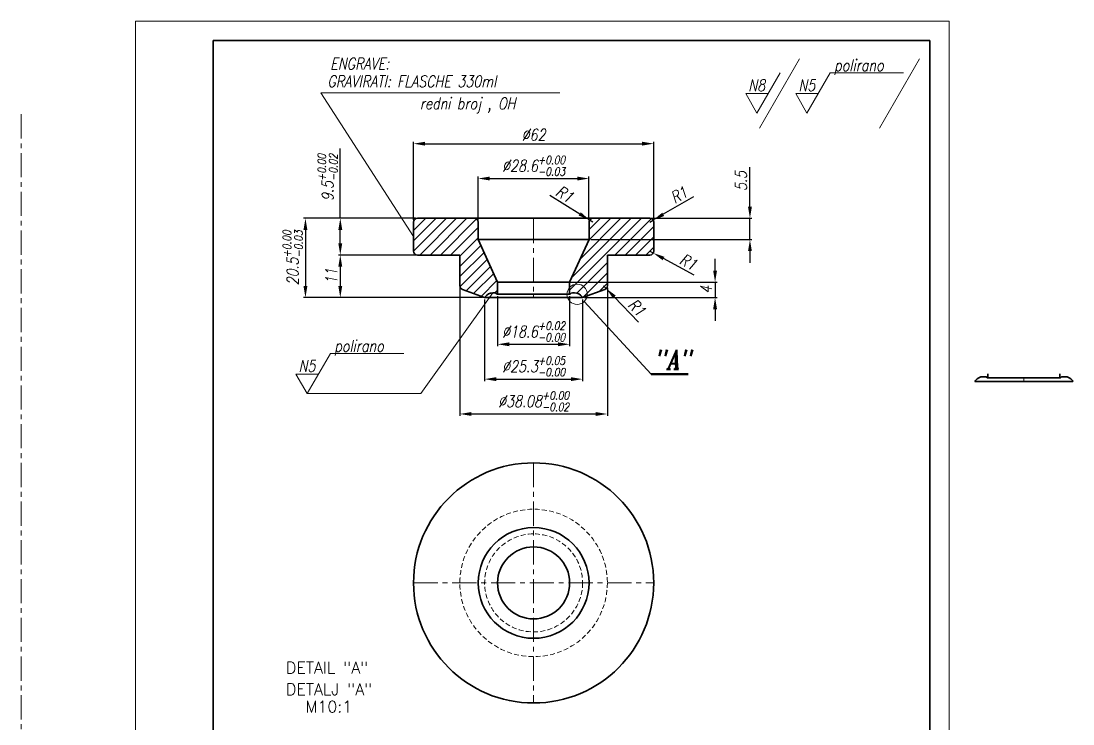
# Model space of a CAD drawing. Extents: x 26 to 297, y 27 to 324.
# Drawn here: x 25.7 to 297.2, y 142.8 to 324.3 of the extents above; entities that cross this region are included whole.
import ezdxf

# ---------------------------------------------------------------- set-up
doc = ezdxf.new("R2010")
doc.units = 0
doc.header["$LTSCALE"] = 5
doc.header["$MEASUREMENT"] = 0
doc.linetypes.add('CENTER', pattern=[2, 1.25, -0.25, 0.25, -0.25])
doc.linetypes.add('HIDDEN', pattern=[0.375, 0.25, -0.125])
doc.layers.get('0').update_dxf_attribs({"linetype": 'CONTINUOUS', "lineweight": 15})
for name, color, linetype, lineweight in [('1', 1, 'CENTER', 15), ('2', 2, 'HIDDEN', 15), ('3', 3, 'CONTINUOUS', 35), ('4', 5, 'CONTINUOUS', 50), ('8', 251, 'CONTINUOUS', 15)]:
    doc.layers.add(name, color=color, linetype=linetype, lineweight=lineweight)
doc.layers.add('ENGLISH', color=197, linetype='CONTINUOUS')
doc.styles.add('ITALICT', font='ITALICT.shx', dxfattribs={"width": 0.8, "height": 3})
doc.styles.add('ROMANS', font='romans.shx')
doc.dimstyles.new('Stand', dxfattribs={"dimtxt": 3, "dimasz": 3, "dimexe": 0.5, "dimexo": 0.5, "dimgap": 0.8, "dimtad": 1, "dimdsep": 46, "dimtxsty": 'ITALICT', "dimcen": 0, "dimadec": 1, "dimazin": 2, "dimtfac": 1, "dimtmove": 0, "dimatfit": 3, "dimfxl": 1, "dimtolj": 1, "dimtzin": 0, "dimarcsym": 0})

# ---------------------------------------------------------------- blocks, each defined once
blk = doc.blocks.new('*D7')
at = {"color": 0, "lineweight": -2, "transparency": 16777216}
for p, q in [((143.71, 272.97), (143.71, 284.12)), ((146.71, 283.62), (169.31, 283.62)), ((172.31, 272.97), (172.31, 284.12))]:
    blk.add_line(p, q, dxfattribs=at)
at = {"color": 0, "transparency": 16777216}
for points in [[(146.71, 284.12), (146.71, 283.12), (143.71, 283.62)], [(169.31, 284.12), (169.31, 283.12), (172.31, 283.62)]]:
    blk.add_solid(points, dxfattribs=at)
at = {"color": 0, "transparency": 16777216, "insert": (158.01, 286.91), "char_height": 3, "attachment_point": 5, "style": 'ITALICT'}
blk.add_mtext('\\A1;%%C28.6{}{\\H0.71x;\\C3;\\S+0.00^ -0.03;}', dxfattribs=at)
blk = doc.blocks.new('*D8')
at = {"color": 0, "lineweight": -2, "transparency": 16777216}
for p, q in [((127.01, 272.97), (127.01, 293.12)), ((130.01, 292.62), (186.01, 292.62)), ((189.01, 272.87), (189.01, 293.12))]:
    blk.add_line(p, q, dxfattribs=at)
at = {"color": 0, "transparency": 16777216}
for points in [[(130.01, 293.12), (130.01, 292.12), (127.01, 292.62)], [(186.01, 293.12), (186.01, 292.12), (189.01, 292.62)]]:
    blk.add_solid(points, dxfattribs=at)
at = {"color": 0, "transparency": 16777216, "insert": (158.01, 294.92), "char_height": 3, "attachment_point": 5, "style": 'ITALICT'}
blk.add_mtext('\\A1;%%C62', dxfattribs=at)
blk = doc.blocks.new('*D6')
at = {"color": 0, "lineweight": -2, "transparency": 16777216}
for p, q in [((138.97, 255.4), (138.97, 222.32)), ((177.05, 255.4), (177.05, 222.32)), ((141.97, 222.82), (174.05, 222.82))]:
    blk.add_line(p, q, dxfattribs=at)
at = {"color": 0, "transparency": 16777216}
for points in [[(141.97, 223.32), (141.97, 222.32), (138.97, 222.82)], [(174.05, 223.32), (174.05, 222.32), (177.05, 222.82)]]:
    blk.add_solid(points, dxfattribs=at)
at = {"color": 0, "transparency": 16777216, "insert": (158.01, 226.11), "char_height": 3, "attachment_point": 5, "style": 'ITALICT'}
blk.add_mtext('\\A1;%%c38.08{}{\\H0.71x;\\C3;\\S+0.00^ -0.02;}', dxfattribs=at)
blk = doc.blocks.new('*D11')
at = {"color": 0, "lineweight": -2, "transparency": 16777216}
for p, q in [((213.86, 276.37), (213.86, 286.57)), ((188.51, 273.37), (214.36, 273.37)), ((213.86, 267.87), (213.86, 273.37)), ((172.81, 267.87), (214.36, 267.87)), ((213.86, 264.87), (213.86, 261.87))]:
    blk.add_line(p, q, dxfattribs=at)
at = {"color": 0, "transparency": 16777216}
for points in [[(213.36, 276.37), (214.36, 276.37), (213.86, 273.37)], [(213.36, 264.87), (214.36, 264.87), (213.86, 267.87)]]:
    blk.add_solid(points, dxfattribs=at)
at = {"color": 0, "transparency": 16777216, "insert": (211.56, 282.97), "char_height": 3, "attachment_point": 5, "rotation": 90, "style": 'ITALICT'}
blk.add_mtext('\\A1;5.5', dxfattribs=at)
blk = doc.blocks.new('*D9')
at = {"color": 0, "lineweight": -2, "transparency": 16777216}
for p, q in [((162.24, 279.29), (169.92, 274.49)), ((173.31, 272.37), (172.47, 272.9))]:
    blk.add_line(p, q, dxfattribs=at)
at = {"color": 0, "transparency": 16777216}
blk.add_solid([(170.18, 274.92), (169.66, 274.07), (172.47, 272.9)], dxfattribs=at)
at = {"color": 0, "transparency": 16777216, "insert": (166.02, 279.63), "char_height": 3, "attachment_point": 5, "rotation": 328.0372, "style": 'ITALICT'}
blk.add_mtext('\\A1;R1', dxfattribs=at)
blk = doc.blocks.new('*D2')
at = {"color": 0, "lineweight": -2, "transparency": 16777216}
for p, q in [((127.51, 263.87), (107.61, 263.87)), ((108.11, 260.87), (108.11, 255.87)), ((144.86, 252.87), (107.61, 252.87))]:
    blk.add_line(p, q, dxfattribs=at)
at = {"color": 0, "transparency": 16777216}
for points in [[(107.61, 260.87), (108.61, 260.87), (108.11, 263.87)], [(107.61, 255.87), (108.61, 255.87), (108.11, 252.87)]]:
    blk.add_solid(points, dxfattribs=at)
at = {"color": 0, "transparency": 16777216, "insert": (105.81, 258.37), "char_height": 3, "attachment_point": 5, "rotation": 90, "style": 'ITALICT'}
blk.add_mtext('\\A1;11', dxfattribs=at)
blk = doc.blocks.new('*D1')
at = {"color": 0, "lineweight": -2, "transparency": 16777216}
for p, q in [((127.51, 273.37), (98.61, 273.37)), ((99.11, 270.37), (99.11, 255.87)), ((144.86, 252.87), (98.61, 252.87))]:
    blk.add_line(p, q, dxfattribs=at)
at = {"color": 0, "transparency": 16777216}
for points in [[(98.61, 270.37), (99.61, 270.37), (99.11, 273.37)], [(98.61, 255.87), (99.61, 255.87), (99.11, 252.87)]]:
    blk.add_solid(points, dxfattribs=at)
at = {"color": 0, "transparency": 16777216, "insert": (95.83, 263.12), "char_height": 3, "attachment_point": 5, "rotation": 90, "style": 'ITALICT'}
blk.add_mtext('\\A1;20.5{}{\\H0.71x;\\C3;\\S+0.00^ -0.03;}', dxfattribs=at)
blk = doc.blocks.new('*D10')
at = {"color": 0, "lineweight": -2, "transparency": 16777216}
for p, q in [((204.86, 259.87), (204.86, 262.87)), ((167.36, 256.87), (205.36, 256.87)), ((204.86, 256.87), (204.86, 252.87)), ((171.16, 252.87), (205.36, 252.87)), ((204.86, 249.87), (204.86, 246.87))]:
    blk.add_line(p, q, dxfattribs=at)
at = {"color": 0, "transparency": 16777216}
for points in [[(204.36, 259.87), (205.36, 259.87), (204.86, 256.87)], [(204.36, 249.87), (205.36, 249.87), (204.86, 252.87)]]:
    blk.add_solid(points, dxfattribs=at)
at = {"color": 0, "transparency": 16777216, "insert": (202.56, 254.87), "char_height": 3, "attachment_point": 5, "rotation": 90, "style": 'ITALICT'}
blk.add_mtext('\\A1;4', dxfattribs=at)
blk = doc.blocks.new('*D12')
at = {"color": 0, "lineweight": -2, "transparency": 16777216}
for p, q in [((148.71, 253.27), (148.71, 240.32)), ((167.31, 253.27), (167.31, 240.32)), ((151.71, 240.82), (164.31, 240.82))]:
    blk.add_line(p, q, dxfattribs=at)
at = {"color": 0, "transparency": 16777216}
for points in [[(151.71, 241.32), (151.71, 240.32), (148.71, 240.82)], [(164.31, 241.32), (164.31, 240.32), (167.31, 240.82)]]:
    blk.add_solid(points, dxfattribs=at)
at = {"color": 0, "transparency": 16777216, "insert": (158.01, 244.11), "char_height": 3, "attachment_point": 5, "style": 'ITALICT'}
blk.add_mtext('\\A1;%%c18.6{}{\\H0.71x;\\C3;\\S+0.02^ -0.00;}', dxfattribs=at)
blk = doc.blocks.new('*D13')
at = {"color": 0, "lineweight": -2, "transparency": 16777216}
for p, q in [((145.36, 252.37), (145.36, 231.32)), ((170.66, 252.37), (170.66, 231.32)), ((148.36, 231.82), (167.66, 231.82))]:
    blk.add_line(p, q, dxfattribs=at)
at = {"color": 0, "transparency": 16777216}
for points in [[(148.36, 232.32), (148.36, 231.32), (145.36, 231.82)], [(167.66, 232.32), (167.66, 231.32), (170.66, 231.82)]]:
    blk.add_solid(points, dxfattribs=at)
at = {"color": 0, "transparency": 16777216, "insert": (158.01, 235.11), "char_height": 3, "attachment_point": 5, "style": 'ITALICT'}
blk.add_mtext('\\A1;%%c25.3{}{\\H0.71x;\\C3;\\S+0.05^ -0.00;}', dxfattribs=at)
blk = doc.blocks.new('*D14')
at = {"color": 0, "lineweight": -2, "transparency": 16777216}
for p, q in [((108.11, 273.37), (108.11, 291.4)), ((127.51, 273.37), (107.61, 273.37)), ((108.11, 266.87), (108.11, 270.37)), ((127.51, 263.87), (107.61, 263.87))]:
    blk.add_line(p, q, dxfattribs=at)
at = {"color": 0, "transparency": 16777216}
for points in [[(107.61, 270.37), (108.61, 270.37), (108.11, 273.37)], [(107.61, 266.87), (108.61, 266.87), (108.11, 263.87)]]:
    blk.add_solid(points, dxfattribs=at)
at = {"color": 0, "transparency": 16777216, "insert": (104.83, 283.89), "char_height": 3, "attachment_point": 5, "rotation": 90, "style": 'ITALICT'}
blk.add_mtext('\\A1;9.5{}{\\H0.71x;\\C3;\\S+0.00^ -0.02;}', dxfattribs=at)
blk = doc.blocks.new('*D19')
at = {"color": 0, "lineweight": -2, "transparency": 16777216}
for p, q in [((188.01, 264.87), (188.89, 264.4)), ((199.49, 258.65), (191.53, 262.97))]:
    blk.add_line(p, q, dxfattribs=at)
at = {"color": 0, "transparency": 16777216}
blk.add_solid([(191.77, 263.41), (191.29, 262.53), (188.89, 264.4)], dxfattribs=at)
at = {"color": 0, "transparency": 16777216, "insert": (197.93, 262.12), "char_height": 3, "attachment_point": 5, "rotation": 331.5266, "style": 'ITALICT'}
blk.add_mtext('\\A1;R1', dxfattribs=at)
blk = doc.blocks.new('*D20')
at = {"color": 0, "lineweight": -2, "transparency": 16777216}
for p, q in [((199.32, 278.91), (191.48, 274.38)), ((188.01, 272.37), (188.88, 272.88))]:
    blk.add_line(p, q, dxfattribs=at)
at = {"color": 0, "transparency": 16777216}
blk.add_solid([(191.23, 274.81), (191.73, 273.95), (188.88, 272.88)], dxfattribs=at)
at = {"color": 0, "transparency": 16777216, "insert": (195.54, 279.39), "char_height": 3, "attachment_point": 5, "rotation": 30.052, "style": 'ITALICT'}
blk.add_mtext('\\A1;R1', dxfattribs=at)
blk = doc.blocks.new('*D21')
at = {"color": 0, "lineweight": -2, "transparency": 16777216}
for p, q in [((176.05, 255.95), (176.75, 255.23)), ((185.11, 246.55), (178.83, 253.07))]:
    blk.add_line(p, q, dxfattribs=at)
at = {"color": 0, "transparency": 16777216}
blk.add_solid([(179.19, 253.42), (178.47, 252.72), (176.75, 255.23)], dxfattribs=at)
at = {"color": 0, "transparency": 16777216, "insert": (184.67, 250.32), "char_height": 3, "attachment_point": 5, "rotation": 313.9159, "style": 'ITALICT'}
blk.add_mtext('\\A1;R1', dxfattribs=at)

msp = doc.modelspace()

# ---------------------------------------------------------------- hatches: boundary and pattern name
at = {"layer": '8'}
h = msp.add_hatch(dxfattribs=at)
h.set_pattern_fill('ANSI31', color=256, scale=15)
h.paths.add_polyline_path([(143.714, 267.875), (143.714, 272.375, 0.4142136), (142.714, 273.375), (128.014, 273.375, 0.4142136), (127.014, 272.375), (127.014, 264.875, 0.4142136), (128.014, 263.875), (138.974, 263.875), (138.974, 255.901, 0.3152988), (139.632, 254.961), (145.364, 252.875, -0.0170621), (145.518, 253.1, -0.2381249), (147.449, 254.075), (147.939, 254.075, -0.2277351), (148.564, 253.775), (148.714, 253.775), (148.714, 256.875)])
h.paths.add_polyline_path([(189.014, 272.375, 0.4142136), (188.014, 273.375), (173.314, 273.375, 0.4142136), (172.314, 272.375), (172.314, 267.875), (167.314, 256.875), (167.314, 255.493, -0.6852741), (171.874, 253.728, -0.0408043), (171.839, 253.303), (176.396, 254.961, 0.3152988), (177.054, 255.901), (177.054, 263.875), (188.014, 263.875, 0.4142136), (189.014, 264.875)])
h.paths.add_polyline_path([(167.314, 255.493), (167.314, 253.775), (167.464, 253.775, -0.2277351), (168.088, 254.075), (168.578, 254.075, -0.2381249), (170.509, 253.1, -0.0170621), (170.664, 252.875), (171.839, 253.303, 0.0408043), (171.874, 253.728, 0.6852741)])

# ---------------------------------------------------------------- linework, layer by layer
for p, q in [((265.257, 324.293), (55.257, 324.293)), ((55.257, 324.293), (55.257, 27.293)), ((265.257, 27.293), (265.257, 324.293)), ((226.66, 314.511), (216.319, 296.604)), ((257.647, 314.511), (247.305, 296.604)), ((215.657, 300.542), (221.657, 310.934)), ((228.584, 300.542), (234.584, 310.934)), ((234.584, 310.934), (253.531, 310.934)), ((164.787, 305.788), (103.053, 305.788)), ((103.053, 305.788), (127.014, 268.625)), ((218.542, 305.539), (212.771, 305.539)), ((212.771, 305.539), (215.657, 300.542)), ((231.47, 305.539), (225.699, 305.539)), ((225.699, 305.539), (228.584, 300.542)), ((128.931, 228.083), (147.449, 254.075)), ((171.083, 251.852), (188.323, 233.143)), ((99.544, 228.083), (105.544, 238.475)), ((105.544, 238.475), (124.491, 238.475)), ((102.43, 233.081), (96.658, 233.081)), ((96.658, 233.081), (99.544, 228.083)), ((99.544, 228.083), (128.931, 228.083))]:
    msp.add_line(p, q)
msp.add_circle((169.252, 253.728), 2.622)
at = {"layer": '1'}
for p, q in [((25.694, 300.204), (25.694, 97.204)), ((158.014, 273.175), (158.014, 252.875)), ((158.014, 253.775), (158.014, 252.875)), ((158.014, 253.775), (158.014, 252.875)), ((158.014, 253.775), (158.014, 252.875)), ((284.595, 232.152), (284.595, 231.252)), ((158.014, 210.198), (158.014, 148.198)), ((127.014, 179.198), (189.014, 179.198))]:
    msp.add_line(p, q, dxfattribs=at)
at = {"layer": '2'}
for radius in [19.04, 12.65]:
    msp.add_circle((158.014, 179.198), radius, dxfattribs=at)
at = {"layer": '3'}
for p, q in [((75.257, 319.293), (75.257, 32.293)), ((260.257, 319.293), (75.257, 319.293)), ((260.257, 32.293), (260.257, 319.293)), ((127.014, 272.375), (127.014, 264.875)), ((158.014, 273.375), (128.014, 273.375)), ((143.714, 272.375), (143.714, 267.875)), ((158.014, 273.375), (188.014, 273.375)), ((172.314, 272.375), (172.314, 267.875)), ((189.014, 272.375), (189.014, 264.875)), ((158.014, 267.875), (143.714, 267.875)), ((143.714, 267.875), (148.714, 256.875)), ((158.014, 267.875), (172.314, 267.875)), ((172.314, 267.875), (167.314, 256.875)), ((138.974, 263.875), (128.014, 263.875)), ((138.974, 263.875), (138.974, 255.901)), ((177.054, 263.875), (188.014, 263.875)), ((177.054, 263.875), (177.054, 255.901)), ((158.014, 256.875), (148.714, 256.875)), ((148.714, 256.875), (148.714, 253.775)), ((158.014, 256.875), (167.314, 256.875)), ((167.314, 256.875), (167.314, 253.775)), ((145.364, 252.875), (139.632, 254.961)), ((158.014, 252.875), (145.364, 252.875)), ((147.939, 254.075), (147.449, 254.075)), ((148.714, 253.775), (148.564, 253.775)), ((158.014, 253.775), (148.714, 253.775)), ((158.014, 253.775), (167.314, 253.775)), ((158.014, 252.875), (170.664, 252.875)), ((167.314, 253.775), (167.464, 253.775)), ((168.088, 254.075), (168.578, 254.075)), ((170.664, 252.875), (176.396, 254.961)), ((284.595, 231.252), (271.945, 231.252)), ((274.52, 232.452), (274.03, 232.452)), ((275.295, 232.152), (275.145, 232.152)), ((275.295, 233.171), (275.295, 232.152)), ((284.595, 232.152), (275.295, 232.152)), ((284.595, 232.152), (293.895, 232.152)), ((284.595, 231.252), (297.245, 231.252)), ((293.895, 233.171), (293.895, 232.152)), ((293.895, 232.152), (294.045, 232.152)), ((294.669, 232.452), (295.159, 232.452))]:
    msp.add_line(p, q, dxfattribs=at)
for radius in [31, 14.3, 9.3]:
    msp.add_circle((158.014, 179.198), radius, dxfattribs=at)
for centre, radius, start, end in [((128.014, 272.375), 1, 90, 180), ((142.714, 272.375), 1, 0, 90), ((173.314, 272.375), 1, 90, 180), ((188.014, 272.375), 1, 0, 90), ((128.014, 264.875), 1, 180, 270), ((188.014, 264.875), 1, 270, 0), ((139.974, 255.901), 1, 180, 250), ((176.054, 255.901), 1, 290, 0), ((148.737, 250.725), 4, 143.57643, 147.48639), ((147.449, 251.675), 2.4, 90, 143.57643), ((147.939, 253.275), 0.8, 38.68219, 90), ((168.088, 253.275), 0.8, 90, 141.31781), ((168.578, 251.675), 2.4, 36.42357, 90), ((167.291, 250.725), 4, 32.51361, 36.42357), ((275.318, 229.102), 4, 143.57643, 147.48639), ((274.03, 230.052), 2.4, 90, 143.57643), ((274.52, 231.652), 0.8, 38.68219, 90), ((294.669, 231.652), 0.8, 90, 141.31781), ((295.159, 230.052), 2.4, 36.42357, 90), ((293.872, 229.102), 4, 32.51361, 36.42357)]:
    msp.add_arc(centre, radius, start, end, dxfattribs=at)
at = {"layer": '4'}
msp.add_line((188.323, 233.143), (197.893, 233.143), dxfattribs=at)

# ---------------------------------------------------------------- texts
at = {"style": 'ITALICT', "width": 0.8}
for s, height, p in [('polirano', 3, (235.617, 311.373)), ('GRAVIRATI: FLASCHE 330ml', 3, (104.803, 307.21)), ('N8', 3, (213.456, 306.204)), ('N5', 3, (226.383, 306.204)), (' redni broj , OH', 3, (126.998, 301.511)), ('polirano', 3, (106.577, 238.914)), ('"A"', 5, (189.578, 234.398)), ('N5', 3, (97.343, 233.745))]:
    msp.add_text(s, height=height, dxfattribs=at).set_placement(p)
at = {"style": 'ROMANS'}
for s, p in [('DETALJ "A"', (94.088, 150.245)), ('M10:1', (99.113, 145.747))]:
    msp.add_text(s, height=3, dxfattribs=at).set_placement(p)
at = {"layer": '8', "style": 'ROMANS'}
msp.add_text('DETAIL "A"', height=3, dxfattribs=at).set_placement((94.088, 155.804))
at = {"layer": 'ENGLISH', "style": 'ITALICT', "width": 0.8}
msp.add_text('ENGRAVE:', height=3, dxfattribs=at).set_placement((105.549, 311.773))

# ---------------------------------------------------------------- dimensions: what is measured, and where the dimension line sits
dim = msp.add_linear_dim(base=(108.11, 273.375), p1=(128.014, 263.875), p2=(128.014, 273.375), angle=90, text='<>{}{\\H0.71x;\\C3;\\S+0.00^ -0.02;}', dimstyle='Stand', override={"dimtxt": 3, "dimasz": 3, "dimexe": 0.5, "dimexo": 0.5, "dimgap": 0.8, "dimtad": 1, "dimtih": 0, "dimtoh": 0, "dimdec": 2, "dimzin": 8, "dimtxsty": 'ITALICT', "dimcen": 0, "dimaunit": 1, "dimtp": 0, "dimtm": 0.02, "dimtdec": 2, "dimtofl": 1, "dimtvp": 13.888889, "dimtzin": 0})
dim.commit()
dim.dimension.update_dxf_attribs({"geometry": '*D14', "text_midpoint": (104.825, 283.886)})
for base, p1, p2, text, override, picture, middle in [((189.014, 292.622), (127.014, 272.475), (189.014, 272.375), '%%C<>', {"dimtxt": 3, "dimasz": 3, "dimexe": 0.5, "dimexo": 0.5, "dimgap": 0.8, "dimtad": 1, "dimtih": 0, "dimtoh": 0, "dimdec": 2, "dimzin": 8, "dimtxsty": 'ITALICT', "dimcen": 0, "dimaunit": 1, "dimtdec": 2, "dimtofl": 1, "dimtmove": 0, "dimtvp": 13.888889, "dimtzin": 8}, '*D8', (158.014, 292.622)), ((177.054, 222.823), (138.974, 255.901), (177.054, 255.901), '%%c<>{}{\\H0.71x;\\C3;\\S+0.00^ -0.02;}', {"dimaunit": 1, "dimtp": 0, "dimtm": 0.02, "dimtdec": 2, "dimtmove": 0, "dimtvp": 13.888889, "dimtzin": 0}, '*D6', (158.014, 222.823)), ((167.314, 240.823), (148.714, 253.775), (167.314, 253.775), '%%c<>{}{\\H0.71x;\\C3;\\S+0.02^ -0.00;}', {"dimaunit": 1, "dimtp": 0.02, "dimtm": 0, "dimtdec": 2, "dimtmove": 0, "dimtvp": 13.888889, "dimtzin": 0}, '*D12', (158.014, 240.823)), ((170.664, 231.823), (145.364, 252.875), (170.664, 252.875), '%%c<>{}{\\H0.71x;\\C3;\\S+0.05^ -0.00;}', {"dimaunit": 1, "dimtp": 0.05, "dimtm": 0, "dimtdec": 2, "dimtmove": 0, "dimtvp": 13.888889, "dimtzin": 0}, '*D13', (158.014, 231.823))]:
    dim = msp.add_linear_dim(base=base, p1=p1, p2=p2, text=text, dimstyle='Stand', override=override)
    dim.commit()
    dim.dimension.update_dxf_attribs({"geometry": picture, "text_midpoint": middle, "dimtype": 160})
dim = msp.add_linear_dim(base=(172.314, 283.622), p1=(143.714, 272.475), p2=(172.314, 272.475), text='%%C<>{}{\\H0.71x;\\C3;\\S+0.00^ -0.03;}', dimstyle='Stand', override={"dimtxt": 3, "dimasz": 3, "dimexe": 0.5, "dimexo": 0.5, "dimgap": 0.8, "dimtad": 1, "dimtih": 0, "dimtoh": 0, "dimdec": 2, "dimzin": 8, "dimtxsty": 'ITALICT', "dimcen": 0, "dimaunit": 1, "dimtp": 0, "dimtm": 0.03, "dimtdec": 2, "dimtofl": 1, "dimtmove": 0, "dimtvp": 13.888889, "dimtzin": 0})
dim.commit()
dim.dimension.update_dxf_attribs({"geometry": '*D7', "text_midpoint": (158.014, 286.907)})
dim = msp.add_linear_dim(base=(213.856, 273.375), p1=(172.314, 267.875), p2=(188.014, 273.375), angle=90, dimstyle='Stand', override={"dimtxt": 3, "dimasz": 3, "dimexe": 0.5, "dimexo": 0.5, "dimgap": 0.8, "dimtad": 1, "dimtih": 0, "dimtoh": 0, "dimdec": 2, "dimzin": 8, "dimtxsty": 'ITALICT', "dimcen": 0, "dimaunit": 1, "dimtdec": 2, "dimtofl": 1, "dimtmove": 0, "dimtvp": 13.888889, "dimtzin": 8})
dim.commit()
dim.dimension.update_dxf_attribs({"geometry": '*D11', "text_midpoint": (213.856, 282.975), "dimtype": 160})
dim = msp.add_radius_dim(center=(173.314, 272.375), mpoint=(172.465, 272.904), text='R1', dimstyle='Stand', override={"dimtxt": 3, "dimasz": 3, "dimexe": 0.5, "dimexo": 0.5, "dimgap": 0.8, "dimtad": 1, "dimtih": 0, "dimtoh": 0, "dimdec": 2, "dimzin": 8, "dimtxsty": 'ITALICT', "dimcen": 0, "dimaunit": 1, "dimtdec": 2, "dimtofl": 1, "dimtvp": 13.888889, "dimtzin": 8})
dim.commit()
dim.dimension.update_dxf_attribs({"geometry": '*D9', "text_midpoint": (166.023, 279.635)})
for center, mpoint, picture, middle in [((188.014, 272.375), (188.879, 272.876), '*D20', (195.542, 279.388)), ((188.014, 264.875), (188.893, 264.398), '*D19', (197.926, 262.116)), ((176.054, 255.952), (176.747, 255.231), '*D21', (184.666, 250.323))]:
    dim = msp.add_radius_dim(center=center, mpoint=mpoint, dimstyle='Stand')
    dim.commit()
    dim.dimension.update_dxf_attribs({"geometry": picture, "text_midpoint": middle})
dim = msp.add_linear_dim(base=(99.11, 252.875), p1=(128.014, 273.375), p2=(145.364, 252.875), angle=90, text='<>{}{\\H0.71x;\\C3;\\S+0.00^ -0.03;}', dimstyle='Stand', override={"dimtxt": 3, "dimasz": 3, "dimexe": 0.5, "dimexo": 0.5, "dimgap": 0.8, "dimtad": 1, "dimtih": 0, "dimtoh": 0, "dimdec": 2, "dimzin": 8, "dimtxsty": 'ITALICT', "dimcen": 0, "dimaunit": 1, "dimtp": 0, "dimtm": 0.03, "dimtdec": 2, "dimtofl": 1, "dimtmove": 0, "dimtvp": 13.888889, "dimtzin": 0})
dim.commit()
dim.dimension.update_dxf_attribs({"geometry": '*D1', "text_midpoint": (99.11, 263.125), "dimtype": 160})
for base, p1, p2, picture, middle in [((108.11, 252.875), (128.014, 263.875), (145.364, 252.875), '*D2', (105.81, 258.375)), ((204.856, 252.875), (166.864, 256.875), (170.664, 252.875), '*D10', (202.556, 254.875))]:
    dim = msp.add_linear_dim(base=base, p1=p1, p2=p2, angle=90, dimstyle='Stand', override={"dimtxt": 3, "dimasz": 3, "dimexe": 0.5, "dimexo": 0.5, "dimgap": 0.8, "dimtad": 1, "dimtih": 0, "dimtoh": 0, "dimdec": 2, "dimzin": 8, "dimtxsty": 'ITALICT', "dimcen": 0, "dimaunit": 1, "dimtdec": 2, "dimtofl": 1, "dimtmove": 0, "dimtvp": 13.888889, "dimtzin": 8})
    dim.commit()
    dim.dimension.update_dxf_attribs({"geometry": picture, "text_midpoint": middle})

doc.saveas('drawing.dxf')
